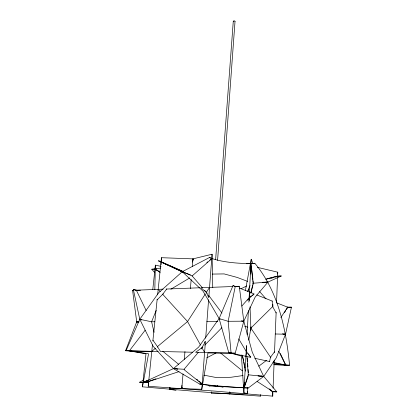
<?xml version="1.0" encoding="UTF-8"?>
<svg xmlns="http://www.w3.org/2000/svg" width="417" height="417" viewBox="0 0 417 417"><rect width="100%" height="100%" fill="white"/><g stroke="black" fill="none" stroke-linecap="round" stroke-linejoin="round"><path stroke-width="0.63" d="M273.938 364.724L289.56 365.219C286.078 329.305 278.441 291.77 254.844 263.278A34.632 7.991 3.7 0 1 209.459 257.518L182.265 271.717L158.721 292.692L139.773 319.297L126.236 350.327L145.966 353.84L142.468 386.825L199.102 391.688L260.401 396.145L260.427 394.868M154.827 289.758L155.369 265.149L161.045 266.38M247.437 391.902L247.38 393.804L242.152 394.227L211.513 393.226L211.487 392.001M181.906 385.344L181.776 388.587L171.205 388.608L169.662 389.264L169.839 387.33L169.662 389.264L176.063 390.432M148.697 381.336L148.191 386.262L216.053 391.193L272.744 396.15L272.937 391.412M273.067 388.206L274.209 360.033M274.511 352.553L276.143 312.255M277.545 277.67L276.528 302.784L287.834 307.266M257.263 267.302L277.764 272.197L277.602 276.169L265.765 279.333M260.401 396.145L260.458 394.93M161.077 264.675L161.457 257.696L192.962 258.874L212.076 254.229L212.748 287.553M247.724 387.362L247.38 393.804L243.888 392.658L241.464 356.113L228.745 352.568L219.118 318.578L203.048 291.155L182.265 271.717L158.58 260.854L162.547 262.387M250.742 330.676L250.945 326.803M243.888 392.658L246.478 345.578L246.635 352.11L250.789 357.411L228.745 352.568M247.088 334.491L248.396 310.691M252.801 263.184L251.227 259.249L248.866 302.21L249.939 296.06M229.803 392.105L229.684 394.002L229.532 392.1M211.513 393.226L211.596 392.063M217.58 260.344L235.021 21.408M215.631 259.562L233.275 21.309M183.032 373.981L181.776 388.587L201.786 389.296L205.419 341.601L201.223 348.893M205.675 338.229L208.604 299.75M212.076 254.229L208.761 297.696L206.373 292.333L204.7 290.404M184.293 359.36L184.955 351.667M190.397 288.574L191.179 279.52M192.31 266.437L192.962 258.874L193.045 260.14M272.655 306.604L272.155 301.048M148.827 380.059L152.46 344.843M152.862 340.96L157.178 299.166M157.621 294.871L161.457 257.696M152.789 289.502L155.369 265.149M229.908 392.121L229.684 394.002L229.658 392.084M192.529 262.069L192.962 258.874L192.967 260.13M277.513 274L277.764 272.197M148.191 386.262L148.645 383.228M249.241 300.412L249.554 298.489M250.018 297.425L249.658 297.847L250.054 296.19M201.786 389.296L207.937 353.001L235.224 353.178L243.804 321.184L255.141 297.128L268.001 282.064L281.261 276.002L277.091 276.19L266.562 278.864M181.994 387.33L181.776 388.587L182.062 387.346M245.884 356.332L246.713 351.656L247.031 352.203M248.74 340.194L250.878 328.09L250.023 306.855M142.468 386.825L148.546 353.809L126.236 350.327M245.368 290.696L251.227 259.249M243.549 387.534L244.529 382.608M235.266 286.427L228.156 321.288L231.091 353.084M243.856 386.507L244.539 383.348M288.423 307.595L287.037 307.178L291.452 307.199L285.541 334.22L276.257 357.854L263.711 376.41L248.24 388.018L209.073 385.933L211.549 385.475M269.564 361.529L270.508 357.192L274.542 351.812M250.706 293.005L253.296 282.663M250.888 293.062L252.879 285.556M244.169 387.534L248.271 374.81L246.963 356.65M244.576 386.595L248.344 375.764M152.116 351.713L125.548 350.728L136.703 321.882L132.59 290.321L133.69 290.279M156.182 310.43L151.6 321.783L154.076 332.339M235.558 286.547L233.025 285.541L219.118 318.578L198.596 347.147L173.415 368.618L145.986 381.268A33.574 1.053 4.4 0 1 148.718 381.618M247.573 291.306L250.007 285.64M248.079 291.04L248.845 289.315M204.554 342.446L205.169 341.346M284.42 312.75L285.786 310.556M286.469 309.461L287.495 307.814M205.331 293.949L187.556 321.549L157.433 346.621L160.503 351.51L192.56 352.224M207.15 293.365L206.373 292.333L209.548 287.402M280.849 317.54L287.615 307.178M129.374 350.817L145.173 330.175M166.675 289.028L162.698 294.293L187.556 321.549L200.546 345.156M198.304 352.37L184.116 369.269L184.689 370.166L202.177 384.104M247.583 300.271L248.412 299.302M241.829 306.005L249.199 297.764M235.224 353.178L195.63 352.292L202.959 346.98M204.763 345.14L221.875 327.689M157.1 299.901L163.141 293.849M273.036 306.229L250.878 328.09L270.862 357.713M211.221 259.734L212.17 258.858M211.727 258.764L192.133 275.939L202.605 287.991M151.793 351.317L155.494 348.237M206.822 262.611L207.807 261.798M209.777 260.161L210.762 259.348M250.502 297.045L251.472 296.289M252.447 295.528L253.901 294.386M249.637 297.279L254.125 293.902L239.176 287.98M258.795 366.178L266.557 360.345M170.897 289.205L189.74 277.93M148.488 382.712L139.58 382.238L142.968 380.372M206.863 357.796L215.949 353.017M240.932 288.83L246.702 285.953M142.958 382.18L146.565 380.836M143.312 382.227L148.796 380.273M149.307 381.122L156.021 378.772M143.412 382.446L147.039 381.237M148.671 381.591L179.102 371.573M270.878 278.363L272.708 277.821M275.152 277.102L277.597 276.382M208.875 385.767L210.116 385.527M242.558 321.377L243.804 321.184L252.285 352.229L263.711 376.41L276.794 391.871A31.562 0.933 4 0 0 272.119 391.631M264.785 282.549L268.001 282.064L262.246 282.299M242.991 375.555L231.054 377.255L216.981 377.682L203.897 375.154M137.991 321.721L136.703 321.882L138.585 322.153M266.109 282.278L268.001 282.064L253.015 283.247M283.654 334.413L285.541 334.22L282.429 333.793M239.275 286.276L234.74 286.448L239.275 286.276L243.804 321.184L242.548 321.226M154.743 272.629L151.752 269.236L156.693 268.955M246.624 263.752L254.844 263.278M135.89 290.201L163.125 289.163M166.211 289.049L199.707 287.777M232.801 286.521L200.843 287.735L206.373 292.333M177.204 368.508L173.415 368.618L153.206 346.355L139.773 319.297L133.32 289.408L136.776 290.3M287.36 307.277L291.452 307.199M212.243 274.078L224.137 273.917L237.231 277.441L247.672 281.418M139.205 321.867L136.703 321.882L137.954 321.903M154.806 321.762L151.6 321.783L139.773 319.297L141.53 319.99M206.842 321.424L217.773 321.356M132.59 290.321L133.805 290.315M135.014 290.31L140.597 290.274M283.654 334.21L285.541 334.22L275.293 333.986M125.548 350.728L158.126 351.458M258.587 376.197L263.711 376.41L260.526 375.899M274.011 364.562L289.56 365.219M139.773 319.297L141.702 319.401M276.794 391.871L272.384 391.626L270.206 390.302M184.215 369.274L173.415 368.618L199.654 384.052L223.173 387.08L221.354 386.392M174.676 368.701L173.415 368.618L174.655 368.81M261.204 376.165L263.711 376.41L248.131 374.794M241.24 320.892L243.804 321.184L228.156 321.288L219.118 318.578L220.155 319.224M145.986 381.268L149.046 381.633M176.521 369.102L177.767 369.3M257.982 375.493L259.254 375.696M273.489 362.978L287.548 365.474L272.88 362.258M254.766 358.281L269.809 361.586M244.716 326.245L247.797 327.168M133.32 289.408L136.223 290.3M190.387 274.819L182.265 271.717L184.413 272.947M221.396 386.267L222.522 386.705M256.757 294.944L272.39 301.142M192.227 275.981L182.265 271.717L183.876 272.582M161.374 261.933L182.573 271.248M161.03 261.803L183.329 271.639M209.459 257.518L211.174 258.279M211.747 258.53L212.071 258.67M161.009 262.027L182.25 271.884M180.712 271.201L182.417 272.03M233.025 285.541L234.166 286.145M157.047 270.086L159.774 271.853M257.08 381.414L272.927 391.657M155.28 269.184L160.128 272.452M269.226 388.899L271.347 390.338M154.931 269.267L156.505 270.388M200.634 383.223L202.156 384.375M220.791 353.168L242.334 370.833M162.739 351.208L178.575 364.255M196.704 379.189L197.694 380.023M198.685 380.857L202.652 384.193M158.189 289.351L160.222 291.582M259.598 291.566L265.989 298.833M217.226 385.48L217.94 386.408M248.131 353.637L250.7 356.988M208.708 295.439L221.959 313.047M152.945 340.194L157.793 347.132M273.385 361.456L274.105 362.524M238.696 338.87L246.635 352.11M202.057 347.898L204.585 352.495M272.379 306.099L276.117 312.964M278.775 351.239L285.614 365.052M136.323 290.18L146.179 310.571M280.276 353.423L285.838 365.104M242.282 355.644L243.695 361.059M241.829 354.883L242.788 357.202L245.373 371.172M243.929 362.284L244.977 367.81M272.796 304.321L272.958 305.593M251.3 266.056L252.916 279.468M253.067 280.745L253.223 282.022M250.982 263.732L253.213 284.305M247.271 392.506L247.38 393.804L247.234 391.871M247.182 357.958L247.484 361.8M247.635 363.718L247.886 366.918M248.084 369.478L248.339 372.678M272.52 392.016L272.744 396.15M250.45 263.534L250.825 272.556M249.423 292.041L249.658 297.847M250.398 263.695L250.742 274.042M233.306 21.444A0.876 0.506 4.2 0 1 234.161 20.85A0.876 0.506 4.2 0 1 234.99 21.538M148.817 382.608A33.574 1.053 4.4 0 1 139.58 382.238M248.24 388.018A37.061 1.319 4.1 0 1 199.654 384.052M160.634 267.969A31.567 6.49 5.7 0 1 151.752 269.236M158.58 260.854A31.567 6.49 5.7 0 1 161.588 262.22M278.056 276.195A29.784 5.791 2.8 0 1 281.261 276.002M169.933 388.029L169.662 389.264L169.954 388.003"/></g></svg>
